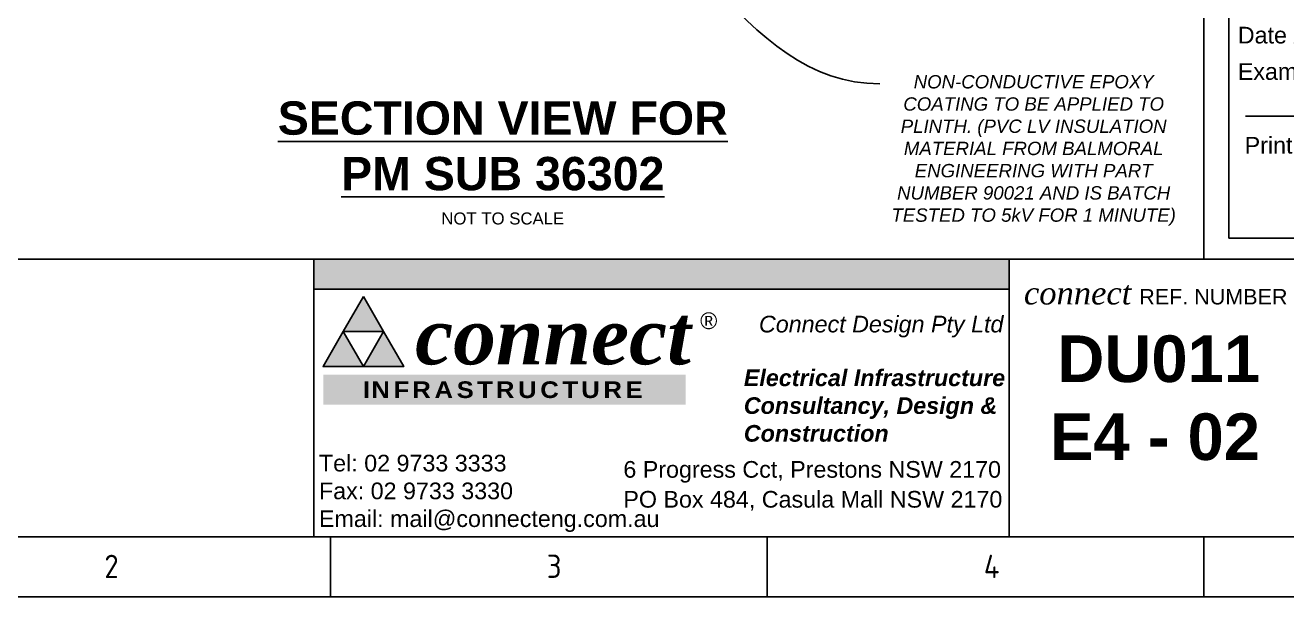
# Paper-space layout 'SHEET 4' of a CAD drawing. Header units: metres, sheet in millimetres. Extents: x -19 to 814, y -3 to 583.
# Drawn here: x 89.5 to 278.8, y -3 to 82.8 of the extents above; entities that cross this region are included whole.
import ezdxf
from ezdxf import colors
from ezdxf.entities.mleader import LeaderData, LeaderLine
from ezdxf.enums import TextEntityAlignment as Align
from ezdxf.math import Vec2, Vec3

# ---------------------------------------------------------------- set-up
doc = ezdxf.new("R2010")
doc.units = ezdxf.units.M
for name, color, linetype in [('_User Miscellaneous1', 7, 'Continuous'), ('_User Miscellaneous_EARTHING', 7, 'Continuous'), ('Notes', 7, 'Continuous'), ('Notes_SP_MISC', 7, 'Continuous')]:
    doc.layers.add(name, color=color, linetype=linetype)
doc.styles.add('AR09pt', font='arial.ttf', dxfattribs={"height": 2.3115})
doc.styles.add('ARIAL', font='arial.ttf', dxfattribs={"height": 2})
doc.styles.add('ARIALBOLD', font='arialbd.ttf')
doc.styles.add('Elec', font='romand__.ttf')
doc.styles.add('iecISOCP', font='isocp.shx')
doc.styles.get("Standard").update_dxf_attribs({"font": 'arial.ttf'})
doc.styles.add('TNRI14pt', font='timesi.ttf', dxfattribs={"height": 3.4292})
doc.linetypes.add('IE Trench HV', pattern='A,7,-0.2,["/",Standard,S=3,R=0,X=0.6,Y=-1.4],-2.5', length=9.7)

# ---------------------------------------------------------------- blocks, each defined once
blk = doc.blocks.new('A$C43F67C48')
at = {"layer": '_User Miscellaneous1'}
h = blk.add_hatch(color=16, dxfattribs=at)
h.dxf.hatch_style = 1
h.paths.add_polyline_path([(0, 0), (0, -4.5), (104.34, -4.5), (104.34, 0)])
h.paths.add_polyline_path([(4.39, -10.85), (10.45, -10.85), (7.42, -5.6)])
h.paths.add_polyline_path([(4.39, -10.85), (1.36, -16.1), (7.42, -16.1)])
h.paths.add_polyline_path([(10.45, -10.85), (7.42, -16.1), (13.48, -16.1)])
at = {"layer": '_User Miscellaneous1', "linetype": 'ByBlock'}
for points in [[(104.34, -4.5), (0, -4.5), (0, 0), (104.34, 0)], [(104.34, -41.65), (0, -41.65), (0, 0), (104.34, 0)]]:
    blk.add_lwpolyline(points, close=True, dxfattribs=at)
at = {"layer": '_User Miscellaneous1', "linetype": 'ByBlock', "flags": 128}
for points in [[(7.42, -5.6), (4.39, -10.85), (10.45, -10.85)], [(4.39, -10.85), (1.36, -16.1), (7.42, -16.1)], [(10.45, -10.85), (7.42, -16.1), (13.48, -16.1)]]:
    blk.add_lwpolyline(points, close=True, dxfattribs=at)
at = {"layer": '_User Miscellaneous1', "attachment_point": 1, "style": 'ARIAL'}
for s, width, insert, char_height in [('{\\fTimes New Roman|b1|i1|c0|p18;\\H0.94444x;\\C16;\\c458864;connect\\fTimes New Roman|b1|i0|c0|p18;\\H1.0588x;\\C256; }', 45.5437, (15.19, -7.27), 9), ('®', 5.3121, (57.95, -7.98), 2.5)]:
    blk.add_mtext_dynamic_manual_height_columns(s, width=width, gutter_width=12.5, heights=[0], dxfattribs=dict(at, insert=insert, char_height=char_height))
at = {"layer": '_User Miscellaneous1', "linetype": 'IE Trench HV', "char_height": 2.5, "attachment_point": 1, "style": 'ARIAL'}
for s, width, insert in [('{\\fArial|b0|i1|c0|p34;Connect Design Pty Ltd}', 62.5342, (66.78, -8.48)), ('{\\fArial|b1|i1|c0|p34;Electrical Infrastructure\\PConsultancy, Design & Construction}', 46.7615, (64.51, -16.54)), ('Tel: 02 9733 3333\\PFax: 02 9733 3330\\PEmail: mail@connecteng.com.au', 56.6079, (0.75, -29.34)), ('6 Progress Cct, Prestons NSW 2170', 56.6079, (46.43, -30.28)), ('PO Box 484, Casula Mall NSW 2170', 56.6079, (46.43, -34.77))]:
    blk.add_mtext_dynamic_manual_height_columns(s, width=width, gutter_width=12.5, heights=[0], dxfattribs=dict(at, insert=insert))
at = {"layer": '_User Miscellaneous1', "linetype": 'IE Trench HV', "insert": (28.59, -19.59), "char_height": 2.5, "attachment_point": 5, "style": 'ARIAL', "bg_fill": 1, "box_fill_scale": 1.4, "bg_fill_color": 16, "bg_fill_transparency": 0}
blk.add_mtext_dynamic_manual_height_columns('{\\fArial|b1|i0|c0|p34;\\W1.1;\\T1.2;\\C254;\\c15132390;INFRASTRUCTURE}', width=52.3288, gutter_width=12.5, heights=[0], dxfattribs=at)
blk = doc.blocks.new('A1_FRAME_TITLE')
at = {"layer": 'Notes', "linetype": 'Continuous'}
for p, q in [((154.65, -3.03), (154.65, 5.97)), ((220.16, -3.03), (220.16, 5.97)), ((285.67, -3.03), (285.67, 5.97))]:
    blk.add_line(p, q, dxfattribs=at)
at = {"layer": 'Notes', "linetype": 'Continuous', "flags": 128}
for points in [[(0, 583.39), (833.37, 583.39), (833.37, -3.03), (0, -3.03)], [(9, 574.39), (824.37, 574.39), (824.37, 5.97), (9, 5.97)]]:
    blk.add_lwpolyline(points, close=True, dxfattribs=at)
for points in [[(9, 47.62), (123.8, 47.62)], [(123.8, 47.62), (824.37, 47.62)]]:
    blk.add_lwpolyline(points, dxfattribs=at)
at = {"layer": 'Notes'}
blk.add_blockref('A$C43F67C48', (152.15, 47.62), dxfattribs=at)
for s, insert, char_height, width, attachment_point, style in [('{\\C14;\\c128;connect}', (274.8, 42.52), 3.4292, 16.0383, 6, 'TNRI14pt'), ('{\\C7;REF. NUMBER}', (275.99, 41.98), 2.3115, 24.0362, 4, 'AR09pt')]:
    blk.add_mtext(s, dxfattribs=dict(insert=insert, char_height=char_height, width=width, attachment_point=attachment_point, style=style))
blk.add_attdef('DRAFT_NUM', (29.9, 23.29), '', height=2.5, rotation=90)
at = {"layer": 'Notes', "style": 'iecISOCP'}
for s, p in [('2', (120.7, -0.22)), ('3', (187.09, -0.2)), ('4', (252.67, -0.22))]:
    blk.add_text(s, height=3.5, dxfattribs=at).set_placement(p)
at = {"layer": 'Notes', "style": 'iecISOCP', "flags": 8}
blk.add_attdef('VERSION_NO', text='', height=2.5, rotation=90, dxfattribs=at).set_placement((302.04, 43.81), align=Align.MIDDLE_CENTER)
at = {"layer": 'Notes', "style": 'iecISOCP'}
for tag, p in [('CAP_NO', (513.19, 43.46)), ('IE_NUM', (513.05, 37.81)), ('REF_No_1', (335.24, 32.31)), ('REF_1', (362.52, 32.31)), ('GEN_WO', (441.71, 31.76)), ('HV_SWITCH', (513.46, 32.16)), ('REF_No_2', (335.24, 26.31)), ('REF_2', (362.52, 26.31)), ('OH_WO', (441.71, 25.81)), ('UBD_REF', (513.05, 25.83)), ('REF_No_3', (335.24, 20.31)), ('REF_3', (362.52, 20.31)), ('UG_WO', (441.71, 20.05)), ('GIS_MAP_No', (513.05, 20.04)), ('REF_No_4', (335.24, 14.31)), ('REF_4', (362.52, 14.31)), ('SUB_WO', (441.71, 13.81)), ('HV_OP_DIAG', (513.33, 14.2)), ('LGA', (512.95, 7.78)), ('ExportID', (9.08, 2.39))]:
    blk.add_attdef(tag, p, '', height=2.5, dxfattribs=at)
for tag, height, p in [('T1', 3.5, (684.37, 39.47)), ('T2', 3.5, (684.37, 34.35)), ('scale', 2.5, (567.76, 33.27)), ('T3', 3.5, (684.37, 28.92)), ('DRAWN', 2.5, (567.76, 24.93)), ('T4', 3.5, (684.37, 23.66)), ('T5', 3.5, (684.37, 18.23)), ('REV', 5, (820.05, 17.1)), ('DATE', 2.5, (567.76, 16.88)), ('T6', 3.5, (684.37, 12.97)), ('DESIGN', 2.5, (605.62, 9.15))]:
    blk.add_attdef(tag, text='', height=height, dxfattribs=at).set_placement(p, align=Align.CENTER)
blk.add_attdef('NUM', text='', height=7, dxfattribs=at).set_placement((792.37, 20.12), align=Align.MIDDLE_CENTER)
for tag, p in [('NS', (790.71, 8.12)), ('SHTS', (805.41, 8.12))]:
    blk.add_attdef(tag, text='', height=2.5, dxfattribs=at).set_placement(p, align=Align.MIDDLE)
at = {"layer": 'Notes', "style": 'iecISOCP', "flags": 1}
for tag, p in [('ProjectType', (14.17, -26.8)), ('ProjectNumber', (23.56, -26.82)), ('DrawingNumber', (35.51, -26.8)), ('ProjectDescription', (47.56, -26.83)), ('ExportDate', (60.28, -26.79)), ('ExportUserName', (69.15, -26.8)), ('DesignerCompanyName', (81.48, -26.79)), ('ExportAreaOfInterest', (97.1, -26.81)), ('GIS_SUCCESS', (112, -26.78)), ('CAD_SUCCESS', (121.79, -26.78)), ('DEPOTCODE', (132.11, -26.88)), ('ExportCategories', (140.08, -26.8)), ('Comments', (154.38, -26.88))]:
    blk.add_attdef(tag, p, '', height=1, dxfattribs=at)
blk = doc.blocks.new('NOTE_CERTIFIED-BY-IE')
at = {"color": 7, "linetype": 'Continuous', "lineweight": -3}
for p, q in [((21.25, 34.9), (73.15, 34.9)), ((25.46, 29.41), (73.15, 29.41)), ((2.51, 18.32), (73.15, 18.32)), ((20.45, 12.96), (73.15, 12.96))]:
    blk.add_line(p, q, dxfattribs=at)
blk.add_lwpolyline([(0, 0), (76.98, 0), (76.98, 44.52), (0, 44.52)], close=True)
at = {"color": 7, "lineweight": -3, "style": 'Elec'}
blk.add_text('CERTIFIED BY ENDEAVOUR ENERGY', height=2.52, dxfattribs=at).set_placement((38.51, 41.58), align=Align.MIDDLE_CENTER)
at = {"color": 7, "lineweight": -3}
for s, p in [('Amendment:', (1.7, 35.94)), ('Date Approved:', (1.37, 30.47)), ("Examiner's Signature:", (1.37, 25.01))]:
    blk.add_text(s, height=2.5, dxfattribs=at).set_placement(p, align=Align.MIDDLE_LEFT)
blk.add_text('Print Name:', height=2.5, dxfattribs=at).set_placement((2.4, 11.95), align=Align.BOTTOM_LEFT)
at = {"color": 7, "lineweight": -3, "insert": (38.49, 5.99), "char_height": 1.79, "attachment_point": 5, "line_spacing_factor": 1.2}
blk.add_mtext("This Certification is issued subject to \\PEndeavour Energy's \\PStandard Certification Terms", dxfattribs=at)

psp = doc.layouts.new('SHEET 4')

# ---------------------------------------------------------------- linework, layer by layer
at = {"layer": '_User Miscellaneous_EARTHING'}
psp.add_lwpolyline([(266.31, 196.14), (266.31, 47.64)], dxfattribs=at)

# ---------------------------------------------------------------- block references
at = {"color": 0}
ref = psp.add_blockref('A1_FRAME_TITLE', (-19.35, 0.02), dxfattribs=at)
ref.add_attrib('CONREF_001', 'DU011', (244.34, 29.21), dxfattribs={"layer": 'Notes', "linetype": 'IE Trench HV', "height": 7, "style": 'ARIALBOLD'})
ref.add_attrib('CONREF_002', 'E4 - 02', (243.24, 17.51), dxfattribs={"layer": 'Notes', "linetype": 'IE Trench HV', "height": 7, "style": 'ARIALBOLD'})
at = {"layer": 'Notes'}
psp.add_blockref('NOTE_CERTIFIED-BY-IE', (270.06, 50.8), dxfattribs=at)

# ---------------------------------------------------------------- next in the draw order: leaders
at = {"layer": 'Notes_SP_MISC'}
ml = psp.add_multileader_mtext('Standard', dxfattribs=at)
ml.set_content('{\\fArial|b0|i1|c0|p34;\\C7;NON-CONDUCTIVE EPOXY COATING TO BE APPLIED TO PLINTH. (PVC LV INSULATION MATERIAL FROM BALMORAL ENGINEERING WITH PART NUMBER 90021 AND IS BATCH TESTED TO 5kV FOR 1 MINUTE)}', color=256)
ml.set_leader_properties(color=256, linetype='ByLayer', lineweight=-1)
ml.build(insert=Vec2(0, 0))
ml.multileader.update_dxf_attribs({"leader_type": 2, "dogleg_length": 3, "arrow_head_size": 2.5})
ctx = ml.context
ctx.base_point, ctx.char_height, ctx.arrow_head_size, ctx.plane_origin = Vec3(217.71, 73.97), 2, 2.5, Vec3(252.34, 338.31)
ctx.text_align_type = 1
notes = []
notes.append((ctx, [(1, (1, 1, 0), (214.71, 73.97), (1, 0), 3, [(0, [(168.94, 117.01)], 0, [])])]))
ctx.mtext.insert, ctx.mtext.width, ctx.mtext.alignment, ctx.mtext.flow_direction = Vec3(240.8, 75.27), 45.0536, 2, 5
ctx.mtext.has_bg_fill, ctx.mtext.bg_color, ctx.mtext.bg_scale_factor, ctx.mtext.bg_transparency, ctx.mtext.use_window_bg_color = 1, -1027028792, 1.5, 0, 1
for ctx, leaders in notes:
    for number, flags, end, landing, length, lines in leaders:
        leader = LeaderData()
        leader.index, (leader.has_last_leader_line, leader.has_dogleg_vector, leader.attachment_direction) = number, flags
        leader.last_leader_point, leader.dogleg_vector, leader.dogleg_length = Vec3(end), Vec3(landing), length
        for number, points, colour, breaks in lines:
            line = LeaderLine()
            line.index, line.vertices, line.color, line.breaks = number, Vec3.list(points), colors.encode_raw_color(colour), breaks
            leader.lines.append(line)
        ctx.leaders.append(leader)

# ---------------------------------------------------------------- next in the draw order: texts
at = {"layer": '_User Miscellaneous_EARTHING', "insert": (161.13, 62.08), "char_height": 5, "attachment_point": 5}
psp.add_mtext_dynamic_manual_height_columns('{\\fArial|b1|i0|c0|p34;\\LSECTION VIEW FOR\\PPM SUB 36302\\P\\fArial|b0|i0|c0|p34;\\H0.36x;\\lNOT TO SCALE}', width=67.5364, gutter_width=4, heights=[0], dxfattribs=at)

# ---------------------------------------------------------------- next in the draw order: leaders
at = {"layer": 'Notes'}
ml = psp.add_multileader_mtext('Standard', dxfattribs=at)
ml.set_content('{\\fArial|b1|i0|c0|p34;\\H1.2x;\\LNOTE:}\\P11kV CABLE SCREENS SHOULD BE BONDED AS PER STANDARD SEPARATELY EARTHED SUBSTATION.\\PTHE HV UGOH POLES SHOULD BE OF WOODEN OR OTHERWISE NON-CONDUCTIVE CONSTRUCTION.', color=256)
ml.set_leader_properties()
ml.build(insert=Vec2(0, 0))
ml.multileader.update_dxf_attribs({"leader_type": 2, "has_text_frame": 1})
ctx = ml.context
ctx.base_point, ctx.char_height, ctx.plane_origin = Vec3(187.14, 559.92), 2, Vec3(32.74, 529.18)
ctx.text_align_type = 1
notes = []
notes.append((ctx, [(0, (0, 0, 0), (0, 0), (1, 0), 1, [])]))
ctx.mtext.insert, ctx.mtext.width, ctx.mtext.alignment, ctx.mtext.flow_direction = Vec3(224.6, 560.94), 71.8721, 2, 5
ml = psp.add_multileader_mtext('Standard', dxfattribs=at)
ml.set_content('A WARNING SIGN AS SHOWN BELOW SHOULD BE PLACED WITHIN PADMOUNT SUBSTATION AT BOTH HV AND LV ENDS IN A PROMINENT LOCATION ON THE SWITCHGEAR: {\\fArial|b1|i0|c0|p34;\\H1.2x;\\L\\P\\P\\pxqc;WARNING:}\\PSEPARATED HV AND LV EARTHING SYSTEMS', color=256)
ml.set_leader_properties()
ml.build(insert=Vec2(0, 0))
ml.multileader.update_dxf_attribs({"leader_type": 2, "has_text_frame": 1})
ctx = ml.context
ctx.base_point, ctx.char_height, ctx.plane_origin = Vec3(173.11, 512.5), 2, Vec3(5.49, 481.76)
ctx.text_align_type = 1
notes.append((ctx, [(0, (0, 0, 0), (0, 0), (1, 0), 1, [])]))
ctx.mtext.insert, ctx.mtext.width, ctx.mtext.alignment, ctx.mtext.flow_direction = Vec3(214.78, 513.52), 79.3583, 2, 5
ml = psp.add_multileader_mtext('Standard', dxfattribs=at)
ml.set_content('A WARNING SIGN AS SHOWN BELOW SHOULD BE PLACED WITHIN PADMOUNT SUBSTATION NEAR THE LV EARTH BARS: {\\fArial|b1|i0|c0|p34;\\H1.2x;\\L\\P\\P\\pxqc;WARNING:}\\PTHIS NEUTRAL EARTH BAR IS ISOLATED FROM THE HV EARTH SYSTEM. NO CONNECTION IS TO BE MADE TO OR REMOVED FROM THIS NEUTRAL BAR WITHOUT PRIOR APPROVAL. THIS NEUTRAL EARTH BAR IS TO BE TREATED AS LIVE.', color=256)
ml.set_leader_properties()
ml.build(insert=Vec2(0, 0))
ml.multileader.update_dxf_attribs({"leader_type": 2, "has_text_frame": 1})
ctx = ml.context
ctx.base_point, ctx.char_height, ctx.plane_origin = Vec3(170.12, 486.91), 2, Vec3(-37.18, 456.17)
ctx.text_align_type = 1
notes.append((ctx, [(0, (0, 0, 0), (0, 0), (1, 0), 1, [])]))
ctx.mtext.insert, ctx.mtext.width, ctx.mtext.alignment, ctx.mtext.flow_direction = Vec3(213.89, 487.93), 83.5163, 2, 5
for ctx, leaders in notes:
    for number, flags, end, landing, length, lines in leaders:
        leader = LeaderData()
        leader.index, (leader.has_last_leader_line, leader.has_dogleg_vector, leader.attachment_direction) = number, flags
        leader.last_leader_point, leader.dogleg_vector, leader.dogleg_length = Vec3(end), Vec3(landing), length
        for number, points, colour, breaks in lines:
            line = LeaderLine()
            line.index, line.vertices, line.color, line.breaks = number, Vec3.list(points), colors.encode_raw_color(colour), breaks
            leader.lines.append(line)
        ctx.leaders.append(leader)

doc.saveas('drawing.dxf')
